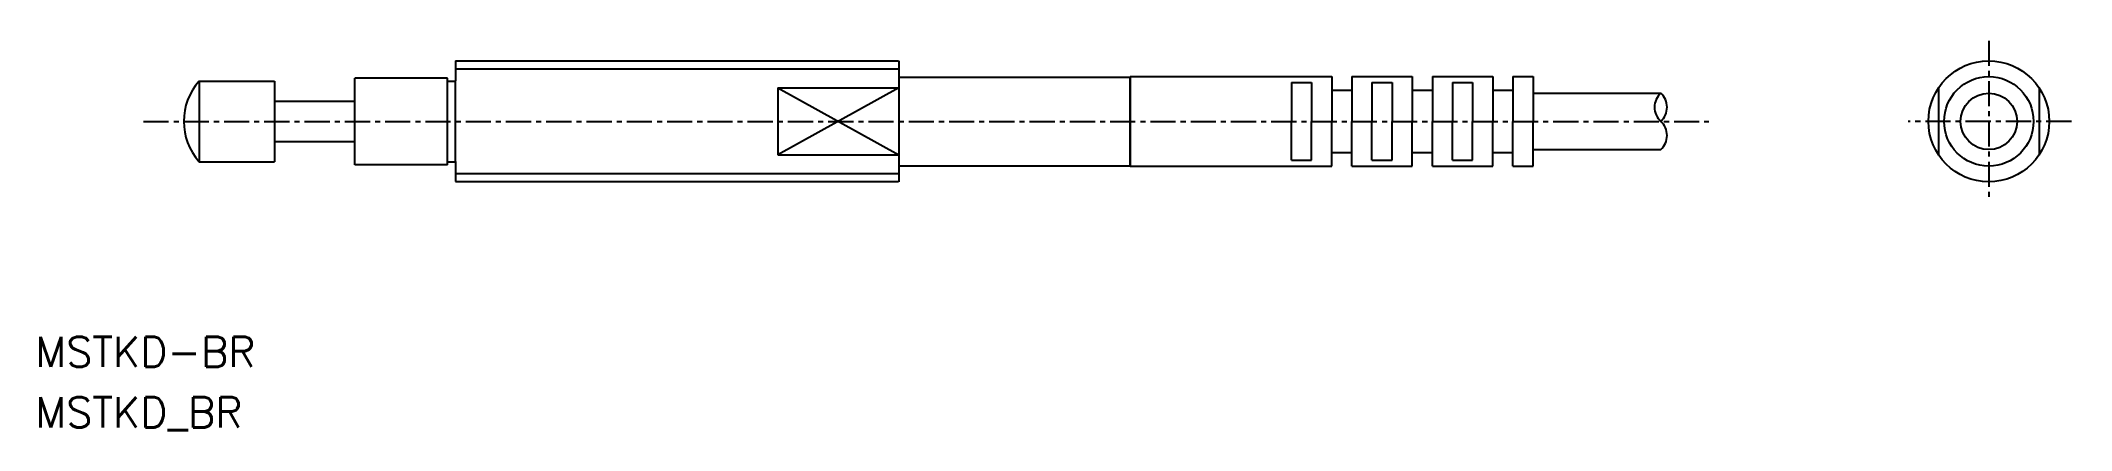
# Model space of a CAD drawing. Extents: x 193 to 294, y -41 to -22.
import ezdxf

# ---------------------------------------------------------------- set-up
doc = ezdxf.new("R2010")
doc.units = 0
doc.linetypes.add('CENTER', pattern=[2, 1.25, -0.25, 0.25, -0.25])
doc.linetypes.add('細い実線', pattern=[0])
doc.layers.get('0').update_dxf_attribs({"linetype": 'CONTINUOUS'})
for name, color, linetype in [('CENTER', 1, 'CENTER'), ('GR1-1', 7, 'CONTINUOUS'), ('LAYERGROUP-1', 3, 'CONTINUOUS')]:
    doc.layers.add(name, color=color, linetype=linetype)
doc.styles.get("Standard").update_dxf_attribs({"font": 'txt.shx', "bigfont": 'bigfont.shx'})

# ---------------------------------------------------------------- blocks, each defined once
blk = doc.blocks.new('BLKF021')
at = {"layer": 'LAYERGROUP-1', "color": 7, "linetype": '細い実線'}
for p, q in [((94.59, 158.82), (116.59, 158.82)), ((94.59, 158.82), (94.59, 157.82)), ((94.59, 153.82), (94.59, 152.82)), ((94.59, 152.82), (116.59, 152.82))]:
    blk.add_line(p, q, dxfattribs=at)

msp = doc.modelspace()

# ---------------------------------------------------------------- linework, layer by layer
at = {"color": 7, "linetype": 'CONTINUOUS'}
for p, q in [((235.51, -23.09), (235.51, -29.09)), ((200.77, -24.09), (204.51, -24.09)), ((200.77, -24.09), (200.77, -28.09)), ((204.51, -24.09), (204.51, -28.09)), ((208.51, -26.09), (208.51, -23.94)), ((213.11, -23.94), (208.51, -23.94)), ((213.11, -26.09), (213.11, -23.94)), ((213.11, -24.09), (213.51, -24.09)), ((213.51, -28.09), (213.51, -24.09)), ((235.51, -23.89), (247.01, -23.89)), ((247.01, -23.89), (247.01, -28.29)), ((204.51, -25.09), (208.51, -25.09)), ((235.51, -24.43), (229.51, -27.75)), ((229.51, -24.43), (235.51, -27.75)), ((229.51, -24.43), (235.51, -24.43)), ((229.51, -24.43), (229.51, -27.75)), ((287.14, -24.43), (287.14, -27.75)), ((292.14, -24.43), (292.14, -27.75)), ((208.51, -28.24), (208.51, -26.09)), ((213.11, -28.24), (213.11, -26.09)), ((204.51, -27.09), (208.51, -27.09)), ((200.77, -28.09), (204.51, -28.09)), ((213.11, -28.09), (213.51, -28.09)), ((229.51, -27.75), (235.51, -27.75)), ((213.11, -28.24), (208.51, -28.24)), ((235.51, -28.29), (247.01, -28.29))]:
    msp.add_line(p, q, dxfattribs=at)
at = {"color": 3, "linetype": 'CONTINUOUS'}
for p, q in [((213.51, -23.49), (235.51, -23.49)), ((213.51, -28.68), (235.51, -28.68))]:
    msp.add_line(p, q, dxfattribs=at)
at = {"color": 7, "linetype": 'CONTINUOUS'}
for radius in [3, 2.22, 1.4]:
    msp.add_circle((289.64, -26.09), radius, dxfattribs=at)
msp.add_arc((203.01, -26.09), 3, 138.1897, 221.8103, dxfattribs=at)
at = {"layer": 'CENTER', "color": 1, "linetype": 'CENTER'}
for p, q in [((289.64, -22.09), (289.64, -30.09)), ((198.01, -26.09), (275.74, -26.09)), ((293.74, -26.09), (285.64, -26.09))]:
    msp.add_line(p, q, dxfattribs=at)
at = {"layer": 'GR1-1', "color": 7, "linetype": '細い実線'}
for p, q in [((247.01, -28.31), (247.01, -23.86)), ((247.01, -23.86), (257.01, -23.86)), ((255.01, -24.16), (255.01, -26.09)), ((255.01, -24.16), (256.01, -24.16)), ((256.01, -24.16), (256.01, -26.09)), ((257.01, -23.86), (257.01, -26.09)), ((258.01, -23.86), (258.01, -26.09)), ((258.01, -23.86), (261.01, -23.86)), ((259.01, -24.16), (259.01, -26.09)), ((259.01, -24.16), (260.01, -24.16)), ((260.01, -24.16), (260.01, -26.09)), ((261.01, -23.86), (261.01, -26.09)), ((262.01, -23.86), (262.01, -26.09)), ((262.01, -23.86), (265.01, -23.86)), ((263.01, -24.16), (263.01, -26.09)), ((263.01, -24.16), (264.01, -24.16)), ((264.01, -24.16), (264.01, -26.09)), ((265.01, -23.86), (265.01, -26.09)), ((266.01, -23.86), (266.01, -26.09)), ((266.01, -23.86), (267.01, -23.86)), ((267.01, -23.86), (267.01, -26.09)), ((257.01, -24.54), (258.01, -24.54)), ((261.01, -24.54), (262.01, -24.54)), ((265.01, -24.54), (266.01, -24.54)), ((267.01, -24.69), (273.35, -24.69)), ((255.01, -28.01), (255.01, -26.09)), ((256.01, -28.01), (256.01, -26.09)), ((257.01, -28.31), (257.01, -26.09)), ((258.01, -28.31), (258.01, -26.09)), ((259.01, -28.01), (259.01, -26.09)), ((260.01, -28.01), (260.01, -26.09)), ((261.01, -28.31), (261.01, -26.09)), ((262.01, -28.31), (262.01, -26.09)), ((263.01, -28.01), (263.01, -26.09)), ((264.01, -28.01), (264.01, -26.09)), ((265.01, -28.31), (265.01, -26.09)), ((266.01, -28.31), (266.01, -26.09)), ((267.01, -28.31), (267.01, -26.09)), ((255.01, -28.01), (256.01, -28.01)), ((257.01, -27.64), (258.01, -27.64)), ((259.01, -28.01), (260.01, -28.01)), ((261.01, -27.64), (262.01, -27.64)), ((263.01, -28.01), (264.01, -28.01)), ((265.01, -27.64), (266.01, -27.64)), ((267.01, -27.49), (273.35, -27.49)), ((247.01, -28.31), (257.01, -28.31)), ((258.01, -28.31), (261.01, -28.31)), ((262.01, -28.31), (265.01, -28.31)), ((266.01, -28.31), (267.01, -28.31))]:
    msp.add_line(p, q, dxfattribs=at)
for centre, start, end in [((273.97, -25.39), 131.4096, 228.5891), ((272.73, -25.39), 311.4109, 48.5904), ((272.73, -26.79), 311.4096, 48.5891)]:
    msp.add_arc(centre, 0.933, start, end, dxfattribs=at)

# ---------------------------------------------------------------- block references
at = {"color": 7, "linetype": 'CONTINUOUS'}
msp.add_blockref('BLKF021', (118.91, -181.9), dxfattribs=at)

# ---------------------------------------------------------------- texts
for s, p in [('MSTKD-BR', (192.64, -38.27)), ('MSTKD_BR', (192.64, -41.27))]:
    msp.add_text(s, height=1.5, dxfattribs=at).set_placement(p)

doc.saveas('drawing.dxf')
